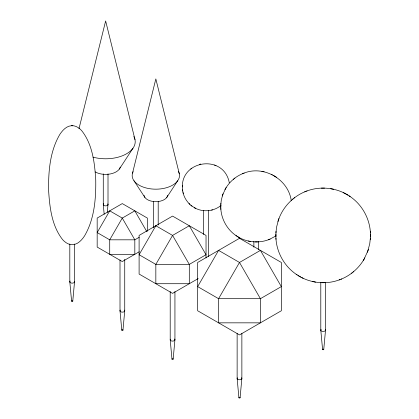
<?xml version="1.0" encoding="UTF-8"?>
<svg xmlns="http://www.w3.org/2000/svg" width="419" height="419" viewBox="0 0 419 419"><rect width="100%" height="100%" fill="white"/><g stroke="black" fill="none" stroke-linecap="round" stroke-linejoin="round"><path stroke-width="0.63" d="M182.6 190.32C178.374 160.152 223.872 153.144 229.298 182.784M182.375 186.884L182.401 186.204M182.406 186.099L182.433 185.381M220.782 205.425C220.294 217.492 226.585 229.549 236.745 236.07M220.823 204.472L221.279 200.266L222.641 195.018M275.891 234.069C275.241 250.159 283.632 266.238 297.181 274.927M275.948 232.802L276.561 227.192L278.373 220.195M367.95 250.63L369.762 243.633L370.375 238.023M370.433 236.751C371.082 220.666 362.692 204.587 349.142 195.898M220.871 203.372L220.782 207.436M276.011 231.335L275.891 236.751M370.312 239.49L370.433 234.069M72.765 301.141L74.53 281.919M107.29 212.323L107.997 204.634M122.961 330.12L124.726 310.898M173.157 359.099L174.922 339.877M240.087 397.741L241.852 378.519M323.751 349.441L325.516 330.219M79.008 128.638L105.64 20.95L135.002 139.632M132.524 173.173L155.837 78.913L179.327 173.859M222.73 194.772L225.49 188.723M278.488 219.865C282.804 207.164 292.865 196.584 305.315 191.593M364.148 259.021L367.835 250.96M222.316 195.956L223.06 193.803M277.944 221.447L278.934 218.577M367.39 252.248L368.38 249.378M224.993 189.582C228.863 182.401 235.269 176.614 242.847 173.566M225.663 188.424L226.176 187.55M341.008 279.232C351.112 275.173 359.654 267.453 364.818 257.874M363.236 260.592L363.917 259.419M119.305 169.124L132.97 148.242M166.767 197.454L177.698 180.746M195.102 208.081C203.241 212.47 213.915 211.37 221.002 205.43M233.357 179.29L233.75 178.981M234.462 178.405L234.86 178.091M292.661 199.224L293.185 198.81M294.138 198.046L294.662 197.627M351.661 273.198L352.185 272.779M353.138 272.015L353.662 271.601M190.776 169.025L191.069 168.794M191.514 168.438L191.808 168.202M220.263 206.017L220.556 205.787M276.037 235.881L269.616 239.296M139.181 237.301L134.818 239.82L109.72 239.82L97.171 232.576L109.72 210.841L122.269 218.084L134.818 239.82L134.818 254.312L109.72 254.312L109.72 239.82L122.269 218.084L134.818 210.841L146.723 231.461M139.181 251.793L122.269 261.556L97.171 247.063L97.171 218.084L122.269 203.592L147.368 218.084L147.368 231.314M198.224 278.562L172.57 293.373L139.103 274.052L139.103 235.41L172.57 216.089L206.033 235.41L206.033 257.952M243.701 173.236C263.645 164.918 288.429 179.285 291.252 200.659M306.451 191.153C320.745 185.622 337.625 187.743 350.158 196.542M235.981 235.583C245.382 242.192 258.046 243.769 268.768 239.626M296.165 274.283C308.698 283.092 325.584 285.198 339.872 279.672M242.376 173.754L244.167 173.052M304.686 191.839L307.075 190.907M268.301 239.809L270.087 239.108M339.254 279.918L341.637 278.986M211.626 210.097L212.538 209.861M200.801 164.033L199.533 164.358M71.502 125.716C66.333 126.035 62.504 130.382 59.838 134.394C49.971 151.144 48.337 171.34 48.609 190.388C49.667 207.4 51.747 225.899 62.672 239.71C65.249 242.543 68.836 245.021 72.848 244.644C78.018 244.324 81.846 239.972 84.512 235.96C94.38 219.21 96.014 199.015 95.742 179.971C94.684 162.96 92.599 144.461 81.679 130.644C79.097 127.811 75.514 125.333 71.502 125.716L72.848 125.716M321.394 188.121L322.75 188.115M323.211 188.11L324.536 188.105M255.202 241.91L256.198 241.91M256.543 241.904L257.559 241.899M321.787 282.72L323.112 282.715M323.573 282.71L324.929 282.705M261.88 171.387L262.886 171.586M263.148 171.633L264.117 171.821M330.696 188.691L332.037 188.953M332.382 189.016L333.676 189.268M248.347 241.04L249.321 241.229M249.577 241.276L250.583 241.475M312.647 281.558L313.946 281.809M314.292 281.872L315.627 282.134M214.565 165.039L215.968 165.631M343.203 192.541L347.959 195.144M271.266 174.278L272.24 174.786M273.088 175.226L276.482 177.279M191.535 205.797L194.987 208.023M239.375 237.636L237.636 236.63M300.69 277.017L298.365 275.676M301.816 277.603L303.12 278.284M194.385 207.704L195.736 208.416M183.218 193.342C184.517 198.166 187.408 202.56 191.342 205.645M190.928 205.326L191.981 206.143M188.985 203.514L189.257 203.786M189.498 204.022L189.807 204.325M133.975 180.746L144.906 197.454M182.522 189.76L183.124 192.991M183.014 192.578L183.313 193.714M182.632 190.545L182.705 191.064M320.807 330.219L322.572 349.441M237.144 378.519L238.909 397.741M170.214 339.877L171.979 359.099M120.017 310.898L121.782 330.12M103.284 204.634L104.169 214.245M69.821 281.919L71.586 301.141M370.323 231.466L370.375 232.671M275.948 238.154L276.001 239.359M220.823 208.489L220.86 209.39M325.526 282.542L325.526 330.083M320.797 282.542L320.797 330.083M258.596 241.297L258.596 249.761M253.867 241.297L253.867 247.158M241.868 333.451L241.868 378.388M237.133 333.451L237.133 378.388M208.4 210.359L208.4 256.601M203.671 210.359L203.671 234.457M174.938 291.551L174.938 339.746M170.203 291.551L170.203 339.746M158.204 201.57L158.204 225.013M153.469 201.57L153.469 227.622M124.736 259.314L124.736 310.767M120.007 259.963L120.007 310.767M108.008 173.89L108.008 204.498M103.273 173.89L103.273 204.498M74.54 244.01L74.54 281.783M69.811 244.01L69.811 281.783M74.393 281.306A2.367 1.367 0 0 1 71.921 283.139A2.367 1.367 0 0 1 70.183 281.044M72.419 300.795A0.592 0.34 0 0 1 72.655 301.303A0.592 0.34 0 0 1 71.749 301.34A0.592 0.34 0 0 1 71.853 300.816M133.813 136.51A29.581 17.079 0 0 1 125.14 154.548A29.581 17.079 0 0 1 93.028 157.156M120.279 167.071A14.791 8.537 0 0 1 110.312 173.958A14.791 8.537 0 0 1 95.181 171.895M107.793 203.933A2.367 1.367 0 0 1 106.965 205.629A2.367 1.367 0 0 1 103.928 205.441A2.367 1.367 0 0 1 103.744 203.681M178.379 171.361A23.663 13.659 0 0 1 156.119 189.179A23.663 13.659 0 0 1 133.132 171.67M167.637 195.327A11.832 6.83 0 0 1 155.837 201.67A11.832 6.83 0 0 1 144.036 195.327M124.448 310.112A2.367 1.367 0 0 1 123.835 311.841A2.367 1.367 0 0 1 120.782 311.778A2.367 1.367 0 0 1 120.384 310.029M122.537 329.758A0.592 0.34 0 0 1 122.872 330.272A0.592 0.34 0 0 1 121.924 330.308A0.592 0.34 0 0 1 122.128 329.774M174.561 339.008A2.367 1.367 0 0 1 172.738 341.108A2.367 1.367 0 0 1 170.418 339.181M172.853 358.769A0.592 0.34 0 0 1 173.016 359.293A0.592 0.34 0 0 1 172.094 359.272A0.592 0.34 0 0 1 172.324 358.758M241.574 377.734A2.367 1.367 0 0 1 239.584 379.75A2.367 1.367 0 0 1 237.348 377.818M239.888 397.453A0.592 0.34 0 0 1 239.919 397.95A0.592 0.34 0 0 1 239.05 397.93A0.592 0.34 0 0 1 239.144 397.437M325.38 329.606A2.367 1.367 0 0 1 322.908 331.445A2.367 1.367 0 0 1 321.169 329.344M323.515 349.132A0.592 0.34 0 0 1 323.588 349.64A0.592 0.34 0 0 1 322.703 349.624A0.592 0.34 0 0 1 322.84 349.121M155.837 225.752L139.103 254.731L155.837 264.394L189.304 264.394L206.033 254.731L189.304 225.752L172.57 235.41L155.837 264.394L155.837 283.715L189.304 283.715L189.304 264.394L172.57 235.41L155.837 225.752M218.582 250.384L197.668 286.612L218.582 298.689L260.414 298.689L281.332 286.612L260.414 250.384L239.5 262.462L218.582 298.689L218.582 322.84L260.414 322.84L260.414 298.689L239.5 262.462L218.582 250.384M239.5 238.311L197.668 262.462L197.668 310.762L239.5 334.917L281.332 310.762L281.332 262.462L239.5 238.311"/></g></svg>
